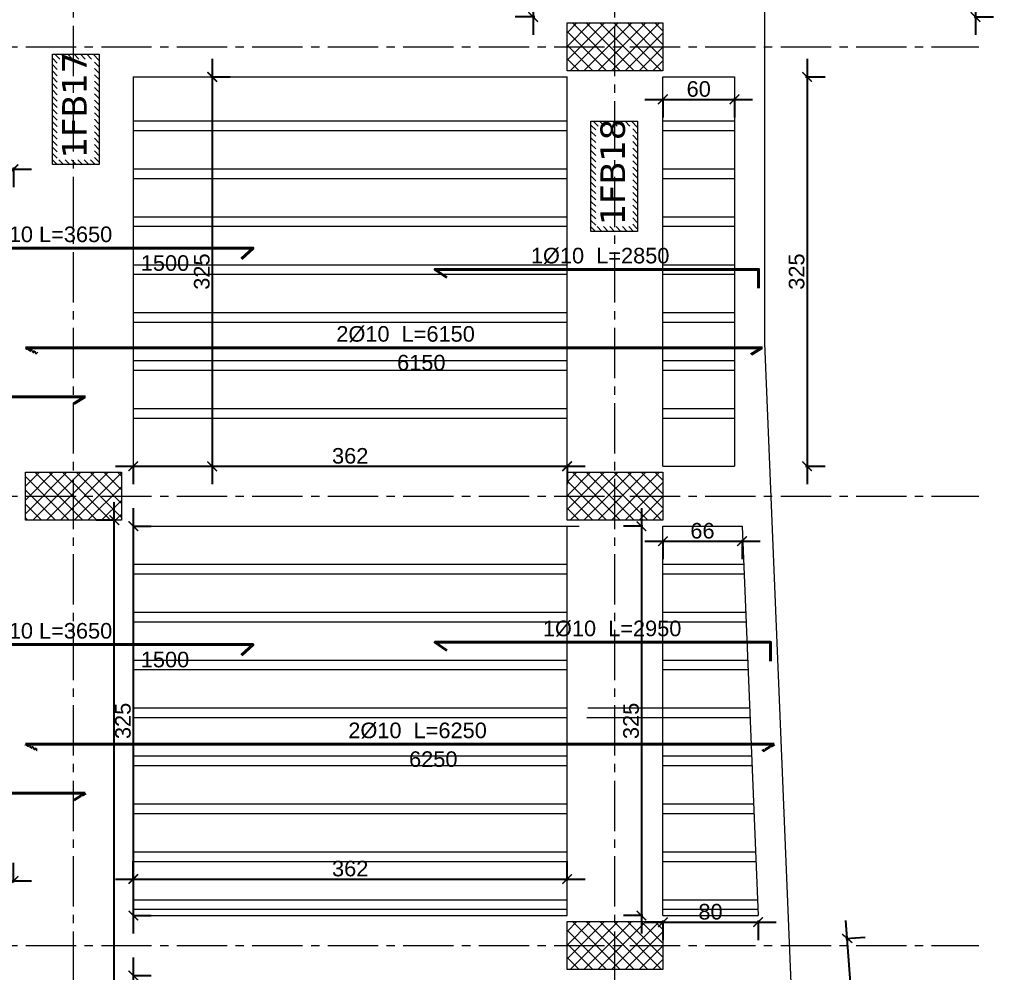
# Model space of a CAD drawing. Header units: inches. Extents: x -26151 to 62940, y -10194 to 246332.
# Drawn here: x 15924 to 16737, y 117429 to 118224 of the extents above; entities that cross this region are included whole.
import ezdxf

# ---------------------------------------------------------------- set-up
doc = ezdxf.new("R2010")
doc.units = ezdxf.units.IN
doc.header["$LTSCALE"] = 0.7
doc.header["$MEASUREMENT"] = 0
for name, pattern in [('ACAD_ISO10W100', [18, 12, -3, 0, -3]), ('CENTER2', [1.125, 0.75, -0.125, 0.125, -0.125]), ('DASHED2', [0.375, 0.25, -0.125])]:
    doc.linetypes.add(name, pattern=pattern)
doc.layers.get('0').update_dxf_attribs({"lineweight": 13})
doc.layers.get('Defpoints').update_dxf_attribs({"lineweight": 5})
for name, color, linetype, lineweight in [('axis', 254, 'ACAD_ISO10W100', 9), ('BEAM', 5, 'Continuous', 0), ('COLUMN', 4, 'Continuous', 20), ('hach', 9, 'Continuous', 9), ('hach 1', 254, 'Continuous', 9), ('hatch', 9, 'Continuous', 9), ('TEXT', 3, 'Continuous', 25), ('top renforcment', 7, 'Continuous', 40)]:
    doc.layers.add(name, color=color, linetype=linetype, lineweight=lineweight)
doc.styles.add('romanc', font='verdana.ttf', dxfattribs={"height": 250})
doc.styles.get("Standard").update_dxf_attribs({"font": 'arial.ttf', "height": 13})
doc.dimstyles.get("Standard").update_dxf_attribs({"dimtxt": 13, "dimasz": 5, "dimexe": 0.18, "dimexo": 0.0625, "dimgap": 6, "dimtad": 1, "dimdec": 0, "dimlfac": 10, "dimzin": 0, "dimdsep": 46, "dimtxsty": 'Standard', "dimblk": 'ARCHTICK', "dimcen": 0.09, "dimse1": 1, "dimse2": 1, "dimclrd": 1, "dimclre": 7, "dimclrt": 3, "dimadec": 0, "dimazin": 0, "dimtfac": 1, "dimtdec": 0, "dimtix": 1, "dimtofl": 0, "dimtmove": 0, "dimatfit": 3, "dimldrblk": 'ARCHTICK', "dimfxl": 0, "dimtolj": 1, "dimtzin": 0, "dimarcsym": 0})
doc.dimstyles.new('STANDARD$0', dxfattribs={"dimscale": 0, "dimtxt": 50, "dimasz": 8, "dimexe": 15, "dimexo": 0.0625, "dimgap": 2, "dimtad": 1, "dimdec": 0, "dimzin": 0, "dimdsep": 46, "dimtxsty": 'Standard', "dimblk1": 'ARCHTICK', "dimblk2": 'ARCHTICK', "dimsah": 1, "dimcen": 0.09, "dimdle": 15, "dimclrd": 3, "dimclre": 3, "dimclrt": 3, "dimazin": 0, "dimtfac": 1, "dimtdec": 0, "dimtofl": 0, "dimtmove": 1, "dimatfit": 3, "dimldrblk": 'ARCHTICK', "dimfxl": 0, "dimtolj": 1, "dimtzin": 0, "dimarcsym": 0})

# ---------------------------------------------------------------- blocks, each defined once
blk = doc.blocks.new('*D367')
at = {"layer": 'Defpoints', "color": 0, "transparency": 16777216}
for p in [(15303.61, 117883.97, -19467.64), (15978.61, 117883.97, -59863.02), (15978.61, 117883.97)]:
    blk.add_point(p, dxfattribs=at)
at = {"layer": 'TEXT', "color": 3, "transparency": 16777216, "insert": (15644.07, 117896.61), "char_height": 13, "attachment_point": 5}
blk.add_mtext('\\A1;6750', dxfattribs=at)
blk = doc.blocks.new('_ArchTick')
at = {"color": 0, "linetype": 'ByBlock', "lineweight": 0, "const_width": 0.15}
blk.add_lwpolyline([(-0.5, -0.5), (0.5, 0.5)], dxfattribs=at)
blk = doc.blocks.new('*D368')
at = {"layer": 'Defpoints', "color": 0, "transparency": 16777216}
for p in [(15303.58, 117909.13), (15978.61, 117909.13, -19467.64), (15978.61, 117907.44)]:
    blk.add_point(p, dxfattribs=at)
at = {"layer": 'TEXT', "color": 3, "transparency": 16777216, "insert": (15653.57, 117920.44), "char_height": 13, "attachment_point": 5}
blk.add_mtext('\\A1;2%%C10  L=6750', dxfattribs=at)
blk = doc.blocks.new('*D369')
at = {"layer": 'Defpoints', "color": 0, "transparency": 16777216}
for p in [(15928.61, 117924.87, -19467.64), (16543.61, 117924.87, -79330.66), (16543.61, 117924.87)]:
    blk.add_point(p, dxfattribs=at)
at = {"layer": 'TEXT', "color": 3, "transparency": 16777216, "insert": (16258.96, 117937.51), "char_height": 13, "attachment_point": 5}
blk.add_mtext('\\A1;6150', dxfattribs=at)
blk = doc.blocks.new('*D370')
at = {"layer": 'Defpoints', "color": 0, "transparency": 16777216}
for p in [(15928.58, 117950.03), (16543.61, 117950.03, -38935.27), (16543.61, 117948.34)]:
    blk.add_point(p, dxfattribs=at)
at = {"layer": 'TEXT', "color": 3, "transparency": 16777216, "insert": (16245.85, 117961.34), "char_height": 13, "attachment_point": 5}
blk.add_mtext('\\A1;2%%C10  L=6150', dxfattribs=at)
blk = doc.blocks.new('*D373')
at = {"layer": 'Defpoints', "color": 0, "transparency": 16777216}
for p in [(15968.62, 118007.99, -26472.98), (16118.62, 118007.99, -40395.38), (16118.62, 118007.99)]:
    blk.add_point(p, dxfattribs=at)
at = {"layer": 'TEXT', "color": 3, "transparency": 16777216, "insert": (16045.04, 118020.63), "char_height": 13, "attachment_point": 5}
blk.add_mtext('\\A1;1500', dxfattribs=at)
blk = doc.blocks.new('*D374')
at = {"layer": 'Defpoints', "color": 0, "transparency": 16777216}
for p in [(15753.62, 118033.15), (16118.62, 118033.15), (16118.62, 118031.46)]:
    blk.add_point(p, dxfattribs=at)
at = {"layer": 'TEXT', "color": 3, "transparency": 16777216, "insert": (15945.74, 118044.46), "char_height": 13, "attachment_point": 5}
blk.add_mtext('\\A1;1%%C10 L=3650', dxfattribs=at)
blk = doc.blocks.new('*D376')
at = {"layer": 'Defpoints', "color": 0, "transparency": 16777216}
for p in [(16270.39, 118015.37, 13009.85), (16555.43, 118015.37), (16555.43, 118013.68)]:
    blk.add_point(p, dxfattribs=at)
at = {"layer": 'TEXT', "color": 3, "transparency": 16777216, "insert": (16408.24, 118026.68), "char_height": 13, "attachment_point": 5}
blk.add_mtext('\\A1;1%%C10  L=2850', dxfattribs=at)
blk = doc.blocks.new('*D387')
at = {"layer": 'Defpoints', "color": 0, "transparency": 16777216}
for p in [(15303.61, 117553.06, -19467.64), (15978.61, 117553.06, -59863.02), (15978.61, 117553.06)]:
    blk.add_point(p, dxfattribs=at)
at = {"layer": 'TEXT', "color": 3, "transparency": 16777216, "insert": (15644.07, 117565.69), "char_height": 13, "attachment_point": 5}
blk.add_mtext('\\A1;6750', dxfattribs=at)
blk = doc.blocks.new('*D388')
at = {"layer": 'Defpoints', "color": 0, "transparency": 16777216}
for p in [(15303.58, 117578.22), (15978.61, 117578.22, -19467.64), (15978.61, 117576.52)]:
    blk.add_point(p, dxfattribs=at)
at = {"layer": 'TEXT', "color": 3, "transparency": 16777216, "insert": (15653.57, 117589.53), "char_height": 13, "attachment_point": 5}
blk.add_mtext('\\A1;2%%C10  L=6750', dxfattribs=at)
blk = doc.blocks.new('*D389')
at = {"layer": 'Defpoints', "color": 0, "transparency": 16777216}
for p in [(15928.61, 117593.95, -19467.64), (16553.61, 117593.95, -79330.66), (16553.61, 117593.95)]:
    blk.add_point(p, dxfattribs=at)
at = {"layer": 'TEXT', "color": 3, "transparency": 16777216, "insert": (16268.96, 117606.59), "char_height": 13, "attachment_point": 5}
blk.add_mtext('\\A1;6250', dxfattribs=at)
blk = doc.blocks.new('*D390')
at = {"layer": 'Defpoints', "color": 0, "transparency": 16777216}
for p in [(15928.58, 117619.12), (16553.61, 117619.12, -38935.27), (16553.61, 117617.42)]:
    blk.add_point(p, dxfattribs=at)
at = {"layer": 'TEXT', "color": 3, "transparency": 16777216, "insert": (16255.85, 117630.43), "char_height": 13, "attachment_point": 5}
blk.add_mtext('\\A1;2%%C10  L=6250', dxfattribs=at)
blk = doc.blocks.new('*D393')
at = {"layer": 'Defpoints', "color": 0, "transparency": 16777216}
for p in [(15968.62, 117677.08, -26472.98), (16118.62, 117677.08, -40395.38), (16118.62, 117677.08)]:
    blk.add_point(p, dxfattribs=at)
at = {"layer": 'TEXT', "color": 3, "transparency": 16777216, "insert": (16045.04, 117689.71), "char_height": 13, "attachment_point": 5}
blk.add_mtext('\\A1;1500', dxfattribs=at)
blk = doc.blocks.new('*D394')
at = {"layer": 'Defpoints', "color": 0, "transparency": 16777216}
for p in [(15753.62, 117702.24), (16118.62, 117702.24), (16118.62, 117700.54)]:
    blk.add_point(p, dxfattribs=at)
at = {"layer": 'TEXT', "color": 3, "transparency": 16777216, "insert": (15945.74, 117713.55), "char_height": 13, "attachment_point": 5}
blk.add_mtext('\\A1;1%%C10 L=3650', dxfattribs=at)
blk = doc.blocks.new('*D396')
at = {"layer": 'Defpoints', "color": 0, "transparency": 16777216}
for p in [(16270.39, 117704.23, 13009.85), (16565.43, 117704.23), (16565.43, 117702.53)]:
    blk.add_point(p, dxfattribs=at)
at = {"layer": 'TEXT', "color": 3, "transparency": 16777216, "insert": (16418.24, 117715.53), "char_height": 13, "attachment_point": 5}
blk.add_mtext('\\A1;1%%C10  L=2950', dxfattribs=at)
blk = doc.blocks.new('*D2243')
at = {"layer": 'Defpoints', "color": 0, "transparency": 16777216}
for p in [(16018.61, 117426.08), (16018.61, 116941.08), (16018.61, 116941.08)]:
    blk.add_point(p, dxfattribs=at)
at = {"layer": 'hach', "color": 3, "lineweight": -2, "transparency": 16777216}
for p, q in [((16018.61, 117441.08), (16018.61, 116926.08)), ((16018.61, 117426.08), (16033.61, 117426.08)), ((16018.61, 116941.08), (16033.61, 116941.08))]:
    blk.add_line(p, q, dxfattribs=at)
at = {"layer": 'hach', "color": 3, "lineweight": -2, "transparency": 16777216, "xscale": 8, "yscale": 8, "zscale": 8}
for p, rotation in [((16018.61, 117426.08), 90), ((16018.61, 116941.08), 270)]:
    blk.add_blockref('_ArchTick', p, dxfattribs=dict(at, rotation=rotation))
at = {"layer": 'hach', "color": 3, "transparency": 16777216, "insert": (16009.98, 117183.58), "char_height": 13, "attachment_point": 5, "rotation": 90}
blk.add_mtext('\\A1;485', dxfattribs=at)
blk = doc.blocks.new('*D2244')
at = {"layer": 'Defpoints', "color": 0, "transparency": 16777216}
for p in [(16380.61, 117506.63), (16018.61, 117476.08), (16380.61, 117476.08)]:
    blk.add_point(p, dxfattribs=at)
at = {"layer": 'hach', "color": 3, "lineweight": -2, "transparency": 16777216}
for p, q in [((16018.61, 117505.38), (16018.61, 117521.63)), ((16380.61, 117505.38), (16380.61, 117521.63)), ((16003.61, 117506.63), (16395.61, 117506.63))]:
    blk.add_line(p, q, dxfattribs=at)
at = {"layer": 'hach', "color": 3, "lineweight": -2, "transparency": 16777216, "xscale": 8, "yscale": 8, "zscale": 8, "rotation": 180}
blk.add_blockref('_ArchTick', (16018.61, 117506.63), dxfattribs=at)
at = {"layer": 'hach', "color": 3, "lineweight": -2, "transparency": 16777216, "xscale": 8, "yscale": 8, "zscale": 8}
blk.add_blockref('_ArchTick', (16380.61, 117506.63), dxfattribs=at)
at = {"layer": 'hach', "color": 3, "transparency": 16777216, "insert": (16199.61, 117515.27), "char_height": 13, "attachment_point": 5}
blk.add_mtext('\\A1;362', dxfattribs=at)
blk = doc.blocks.new('*D2245')
at = {"layer": 'Defpoints', "color": 0, "transparency": 16777216}
for p in [(16018.61, 117801.08), (16018.61, 117476.08), (16018.61, 117476.08)]:
    blk.add_point(p, dxfattribs=at)
at = {"layer": 'hach', "color": 3, "lineweight": -2, "transparency": 16777216}
for p, q in [((16018.61, 117816.08), (16018.61, 117461.08)), ((16018.61, 117801.08), (16033.61, 117801.08)), ((16018.61, 117476.08), (16033.61, 117476.08))]:
    blk.add_line(p, q, dxfattribs=at)
at = {"layer": 'hach', "color": 3, "lineweight": -2, "transparency": 16777216, "xscale": 8, "yscale": 8, "zscale": 8}
for p, rotation in [((16018.61, 117801.08), 90), ((16018.61, 117476.08), 270)]:
    blk.add_blockref('_ArchTick', p, dxfattribs=dict(at, rotation=rotation))
at = {"layer": 'hach', "color": 3, "transparency": 16777216, "insert": (16009.97, 117638.58), "char_height": 13, "attachment_point": 5, "rotation": 90}
blk.add_mtext('\\A1;325', dxfattribs=at)
blk = doc.blocks.new('*D2247')
at = {"layer": 'Defpoints', "color": 0, "transparency": 16777216}
for p in [(15918.61, 117505.04), (15378.61, 117476.08), (15918.61, 117476.08)]:
    blk.add_point(p, dxfattribs=at)
at = {"layer": 'hach', "color": 3, "lineweight": -2, "transparency": 16777216}
for p, q in [((15378.61, 117503.79), (15378.61, 117520.04)), ((15918.61, 117503.79), (15918.61, 117520.04)), ((15363.61, 117505.04), (15933.61, 117505.04))]:
    blk.add_line(p, q, dxfattribs=at)
at = {"layer": 'hach', "color": 3, "lineweight": -2, "transparency": 16777216, "xscale": 8, "yscale": 8, "zscale": 8, "rotation": 180}
blk.add_blockref('_ArchTick', (15378.61, 117505.04), dxfattribs=at)
at = {"layer": 'hach', "color": 3, "lineweight": -2, "transparency": 16777216, "xscale": 8, "yscale": 8, "zscale": 8}
blk.add_blockref('_ArchTick', (15918.61, 117505.04), dxfattribs=at)
at = {"layer": 'hach', "color": 3, "transparency": 16777216, "insert": (15648.61, 117513.68), "char_height": 13, "attachment_point": 5}
blk.add_mtext('\\A1;540', dxfattribs=at)
blk = doc.blocks.new('*D2249')
at = {"layer": 'Defpoints', "color": 0, "transparency": 16777216}
for p in [(16380.61, 118571.08), (16352.4, 118226.08), (16380.61, 118226.08)]:
    blk.add_point(p, dxfattribs=at)
at = {"layer": 'hach', "color": 3, "lineweight": -2, "transparency": 16777216}
for p, q in [((16352.4, 118586.08), (16352.4, 118211.08)), ((16353.65, 118571.08), (16337.4, 118571.08)), ((16353.65, 118226.08), (16337.4, 118226.08))]:
    blk.add_line(p, q, dxfattribs=at)
at = {"layer": 'hach', "color": 3, "lineweight": -2, "transparency": 16777216, "xscale": 8, "yscale": 8, "zscale": 8}
for p, rotation in [((16352.4, 118571.08), 90), ((16352.4, 118226.08), 270)]:
    blk.add_blockref('_ArchTick', p, dxfattribs=dict(at, rotation=rotation))
at = {"layer": 'hach', "color": 3, "transparency": 16777216, "insert": (16343.76, 118398.58), "char_height": 13, "attachment_point": 5, "rotation": 90}
blk.add_mtext('\\A1;345', dxfattribs=at)
blk = doc.blocks.new('*D2272')
at = {"color": 3, "lineweight": -2, "transparency": 16777216}
for p, q in [((16445.61, 117470.62), (16555.12, 117470.62)), ((16460.61, 117471.87), (16460.61, 117455.62)), ((16540.12, 117471.87), (16540.12, 117455.62))]:
    blk.add_line(p, q, dxfattribs=at)
at = {"layer": 'Defpoints', "color": 0, "transparency": 16777216}
for p in [(16460.61, 117476.08), (16540.12, 117476.08), (16540.12, 117470.62)]:
    blk.add_point(p, dxfattribs=at)
at = {"color": 3, "lineweight": -2, "transparency": 16777216, "xscale": 8, "yscale": 8, "zscale": 8, "rotation": 180}
blk.add_blockref('_ArchTick', (16460.61, 117470.62), dxfattribs=at)
at = {"color": 3, "lineweight": -2, "transparency": 16777216, "xscale": 8, "yscale": 8, "zscale": 8}
blk.add_blockref('_ArchTick', (16540.12, 117470.62), dxfattribs=at)
at = {"color": 3, "transparency": 16777216, "insert": (16500.37, 117479.25), "char_height": 13, "attachment_point": 5}
blk.add_mtext('\\A1;80', dxfattribs=at)
blk = doc.blocks.new('*D2273')
at = {"color": 3, "lineweight": -2, "transparency": 16777216}
for p, q in [((16445.61, 117788.58), (16541.67, 117788.58)), ((16460.61, 117789.83), (16460.61, 117773.58)), ((16526.67, 117789.83), (16526.67, 117773.58))]:
    blk.add_line(p, q, dxfattribs=at)
at = {"layer": 'Defpoints', "color": 0, "transparency": 16777216}
for p in [(16460.61, 117801.08), (16526.67, 117801.08), (16526.67, 117788.58)]:
    blk.add_point(p, dxfattribs=at)
at = {"color": 3, "lineweight": -2, "transparency": 16777216, "xscale": 8, "yscale": 8, "zscale": 8, "rotation": 180}
blk.add_blockref('_ArchTick', (16460.61, 117788.58), dxfattribs=at)
at = {"color": 3, "lineweight": -2, "transparency": 16777216, "xscale": 8, "yscale": 8, "zscale": 8}
blk.add_blockref('_ArchTick', (16526.67, 117788.58), dxfattribs=at)
at = {"color": 3, "transparency": 16777216, "insert": (16493.64, 117797.22), "char_height": 13, "attachment_point": 5}
blk.add_mtext('\\A1;66', dxfattribs=at)
blk = doc.blocks.new('*D2274')
at = {"color": 3, "lineweight": -2, "transparency": 16777216}
for p, q in [((16445.61, 118157.29), (16535.38, 118157.29)), ((16460.61, 118158.54), (16460.61, 118142.29)), ((16520.38, 118158.54), (16520.38, 118142.29))]:
    blk.add_line(p, q, dxfattribs=at)
at = {"layer": 'Defpoints', "color": 0, "transparency": 16777216}
for p in [(16460.61, 118176.08), (16520.38, 118176.08), (16520.38, 118157.29)]:
    blk.add_point(p, dxfattribs=at)
at = {"color": 3, "lineweight": -2, "transparency": 16777216, "xscale": 8, "yscale": 8, "zscale": 8, "rotation": 180}
blk.add_blockref('_ArchTick', (16460.61, 118157.29), dxfattribs=at)
at = {"color": 3, "lineweight": -2, "transparency": 16777216, "xscale": 8, "yscale": 8, "zscale": 8}
blk.add_blockref('_ArchTick', (16520.38, 118157.29), dxfattribs=at)
at = {"color": 3, "transparency": 16777216, "insert": (16490.5, 118165.93), "char_height": 13, "attachment_point": 5}
blk.add_mtext('\\A1;60', dxfattribs=at)
blk = doc.blocks.new('*D2275')
at = {"color": 3, "lineweight": -2, "transparency": 16777216}
for p, q in [((16580.92, 118191.08), (16580.92, 117836.08)), ((16579.67, 118176.08), (16595.92, 118176.08)), ((16579.67, 117851.08), (16595.92, 117851.08))]:
    blk.add_line(p, q, dxfattribs=at)
at = {"layer": 'Defpoints', "color": 0, "transparency": 16777216}
for p in [(16520.38, 118176.08), (16520.38, 117851.08), (16580.92, 117851.08)]:
    blk.add_point(p, dxfattribs=at)
at = {"color": 3, "lineweight": -2, "transparency": 16777216, "xscale": 8, "yscale": 8, "zscale": 8}
for p, rotation in [((16580.92, 118176.08), 90), ((16580.92, 117851.08), 270)]:
    blk.add_blockref('_ArchTick', p, dxfattribs=dict(at, rotation=rotation))
at = {"color": 3, "transparency": 16777216, "insert": (16572.28, 118013.58), "char_height": 13, "attachment_point": 5, "rotation": 90}
blk.add_mtext('\\A1;325', dxfattribs=at)
blk = doc.blocks.new('*D2276')
at = {"color": 3, "lineweight": -2, "transparency": 16777216}
for p, q in [((16721.56, 118586.08), (16721.56, 118211.08)), ((16720.31, 118571.08), (16736.56, 118571.08)), ((16720.31, 118226.08), (16736.56, 118226.08))]:
    blk.add_line(p, q, dxfattribs=at)
at = {"layer": 'Defpoints', "color": 0, "transparency": 16777216}
for p in [(16520.38, 118571.08), (16520.38, 118226.08), (16721.56, 118226.08)]:
    blk.add_point(p, dxfattribs=at)
at = {"color": 3, "lineweight": -2, "transparency": 16777216, "xscale": 8, "yscale": 8, "zscale": 8}
for p, rotation in [((16721.56, 118571.08), 90), ((16721.56, 118226.08), 270)]:
    blk.add_blockref('_ArchTick', p, dxfattribs=dict(at, rotation=rotation))
at = {"color": 3, "transparency": 16777216, "insert": (16712.92, 118398.58), "char_height": 13, "attachment_point": 5, "rotation": 90}
blk.add_mtext('\\A1;345', dxfattribs=at)
blk = doc.blocks.new('*D2296')
at = {"color": 3, "lineweight": -2, "transparency": 16777216}
for p, q in [((16442.71, 117816.08), (16442.71, 117461.08)), ((16443.96, 117801.08), (16427.71, 117801.08)), ((16443.96, 117476.08), (16427.71, 117476.08))]:
    blk.add_line(p, q, dxfattribs=at)
at = {"layer": 'Defpoints', "color": 0, "transparency": 16777216}
for p in [(16460.61, 117801.08), (16442.71, 117476.08), (16460.61, 117476.08)]:
    blk.add_point(p, dxfattribs=at)
at = {"color": 3, "lineweight": -2, "transparency": 16777216, "xscale": 8, "yscale": 8, "zscale": 8}
for p, rotation in [((16442.71, 117801.08), 90), ((16442.71, 117476.08), 270)]:
    blk.add_blockref('_ArchTick', p, dxfattribs=dict(at, rotation=rotation))
at = {"color": 3, "transparency": 16777216, "insert": (16434.07, 117638.58), "char_height": 13, "attachment_point": 5, "rotation": 90}
blk.add_mtext('\\A1;325', dxfattribs=at)
blk = doc.blocks.new('*D2318')
at = {"color": 3, "lineweight": -2, "transparency": 16777216}
for p, q in [((15363.61, 118099.08), (15933.61, 118099.08)), ((15378.61, 118100.33), (15378.61, 118084.08)), ((15918.61, 118100.33), (15918.61, 118084.08))]:
    blk.add_line(p, q, dxfattribs=at)
at = {"layer": 'Defpoints', "color": 0, "transparency": 16777216}
for p in [(15378.61, 118176.08), (15918.61, 118176.08), (15918.61, 118099.08)]:
    blk.add_point(p, dxfattribs=at)
at = {"color": 3, "lineweight": -2, "transparency": 16777216, "xscale": 8, "yscale": 8, "zscale": 8, "rotation": 180}
blk.add_blockref('_ArchTick', (15378.61, 118099.08), dxfattribs=at)
at = {"color": 3, "lineweight": -2, "transparency": 16777216, "xscale": 8, "yscale": 8, "zscale": 8}
blk.add_blockref('_ArchTick', (15918.61, 118099.08), dxfattribs=at)
at = {"color": 3, "transparency": 16777216, "insert": (15648.61, 118107.72), "char_height": 13, "attachment_point": 5}
blk.add_mtext('\\A1;540', dxfattribs=at)
blk = doc.blocks.new('*D2319')
at = {"color": 3, "lineweight": -2, "transparency": 16777216}
for p, q in [((16084.46, 118191.08), (16084.46, 117836.08)), ((16083.21, 118176.08), (16099.46, 118176.08)), ((16083.21, 117851.08), (16099.46, 117851.08))]:
    blk.add_line(p, q, dxfattribs=at)
at = {"layer": 'Defpoints', "color": 0, "transparency": 16777216}
for p in [(16018.61, 118176.08), (16018.61, 117851.08), (16084.46, 117851.08)]:
    blk.add_point(p, dxfattribs=at)
at = {"color": 3, "lineweight": -2, "transparency": 16777216, "xscale": 8, "yscale": 8, "zscale": 8}
for p, rotation in [((16084.46, 118176.08), 90), ((16084.46, 117851.08), 270)]:
    blk.add_blockref('_ArchTick', p, dxfattribs=dict(at, rotation=rotation))
at = {"color": 3, "transparency": 16777216, "insert": (16075.82, 118013.58), "char_height": 13, "attachment_point": 5, "rotation": 90}
blk.add_mtext('\\A1;325', dxfattribs=at)
blk = doc.blocks.new('*D2320')
at = {"color": 3, "lineweight": -2, "transparency": 16777216}
for p, q in [((16003.61, 117851.08), (16395.61, 117851.08)), ((16018.61, 117851.08), (16018.61, 117836.08)), ((16380.61, 117851.08), (16380.61, 117836.08))]:
    blk.add_line(p, q, dxfattribs=at)
at = {"layer": 'Defpoints', "color": 0, "transparency": 16777216}
for p in [(16018.61, 117851.08), (16380.61, 117851.08), (16380.61, 117851.08)]:
    blk.add_point(p, dxfattribs=at)
at = {"color": 3, "lineweight": -2, "transparency": 16777216, "xscale": 8, "yscale": 8, "zscale": 8, "rotation": 180}
blk.add_blockref('_ArchTick', (16018.61, 117851.08), dxfattribs=at)
at = {"color": 3, "lineweight": -2, "transparency": 16777216, "xscale": 8, "yscale": 8, "zscale": 8}
blk.add_blockref('_ArchTick', (16380.61, 117851.08), dxfattribs=at)
at = {"color": 3, "transparency": 16777216, "insert": (16199.61, 117859.72), "char_height": 13, "attachment_point": 5}
blk.add_mtext('\\A1;362', dxfattribs=at)
blk = doc.blocks.new('*D2331')
at = {"color": 3, "lineweight": -2, "transparency": 16777216}
for p, q in [((16626.46, 117298.56), (16613.28, 117471.99)), ((16613.17, 117456.94), (16629.38, 117458.17)), ((16624.08, 117313.42), (16640.28, 117314.65))]:
    blk.add_line(p, q, dxfattribs=at)
at = {"layer": 'Defpoints', "color": 0, "transparency": 16777216}
for p in [(16614.42, 117457.03), (16536.18, 117451.08), (16547.09, 117307.57)]:
    blk.add_point(p, dxfattribs=at)
at = {"color": 3, "lineweight": -2, "transparency": 16777216, "xscale": 8, "yscale": 8, "zscale": 8}
for p, rotation in [((16614.42, 117457.03), 94.34693335542958), ((16625.33, 117313.51), 274.3469333554296)]:
    blk.add_blockref('_ArchTick', p, dxfattribs=dict(at, rotation=rotation))
at = {"color": 3, "transparency": 16777216, "insert": (16628.38, 117385.92), "char_height": 13, "attachment_point": 5, "rotation": 274.34693}
blk.add_mtext('\\A1;144', dxfattribs=at)
blk = doc.blocks.new('*D2335')
at = {"color": 3, "lineweight": -2, "transparency": 16777216}
for p, q in [((16002.71, 116921.08), (16002.71, 117821.08)), ((16003.96, 117806.08), (15987.71, 117806.08)), ((16003.96, 116936.08), (15987.71, 116936.08))]:
    blk.add_line(p, q, dxfattribs=at)
at = {"layer": 'Defpoints', "color": 0, "transparency": 16777216}
for p in [(16002.71, 117806.08), (16008.61, 117806.08), (16008.61, 116936.08)]:
    blk.add_point(p, dxfattribs=at)
at = {"color": 3, "lineweight": -2, "transparency": 16777216, "xscale": 8, "yscale": 8, "zscale": 8}
for p, rotation in [((16002.71, 117806.08), 90), ((16002.71, 116936.08), 270)]:
    blk.add_blockref('_ArchTick', p, dxfattribs=dict(at, rotation=rotation))
at = {"color": 3, "transparency": 16777216, "insert": (15994.07, 117371.08), "char_height": 13, "attachment_point": 5, "rotation": 90}
blk.add_mtext('\\A1;870', dxfattribs=at)

msp = doc.modelspace()

# ---------------------------------------------------------------- hatches: boundary and pattern name
at = {"layer": 'hach 1', "linetype": 'ByBlock'}
h = msp.add_hatch(dxfattribs=at)
h.set_pattern_fill('ANSI31', color=256, scale=30, angle=90, style=0)
h.set_pattern_definition([(135, (135629.3443, 130560.3892), (-2.65165043, -2.65165043), [])])
h.paths.add_polyline_path([(15951.18, 118194.94), (15951.18, 118102.99), (15990.18, 118102.99), (15990.18, 118194.94)])
h.paths.add_polyline_path([(15955.18, 118190.94), (15986.18, 118190.94), (15986.18, 118106.99), (15955.18, 118106.99)], flags=16)
h = msp.add_hatch(dxfattribs=at)
h.set_pattern_fill('ANSI31', color=256, scale=30, angle=90, style=0)
h.set_pattern_definition([(135, (136078.667, 130504.5268), (-2.65165043, -2.65165043), [])])
h.paths.add_polyline_path([(16400.5, 118139.08), (16400.5, 118047.13), (16439.5, 118047.13), (16439.5, 118139.08)])
h.paths.add_polyline_path([(16404.5, 118135.08), (16435.5, 118135.08), (16435.5, 118051.13), (16404.5, 118051.13)], flags=16)
at = {"layer": 'hatch', "ltscale": 0.5}
h = msp.add_hatch(dxfattribs=at)
h.set_pattern_fill('NET', color=256, scale=65, angle=45, style=0)
h.set_pattern_definition([(45, (-446139.579, -142212.6286), (-5.7452426, 5.7452426), []), (135, (-446139.579, -142212.6286), (-5.7452426, -5.7452426), [])])
h.paths.add_polyline_path([(16380.61, 118221.08), (16460.61, 118221.08), (16460.61, 118181.08), (16380.61, 118181.08)])
h = msp.add_hatch(dxfattribs=at)
h.set_pattern_fill('NET', color=256, scale=65, angle=45, style=0)
h.set_pattern_definition([(45, (-447231.579, -142587.6286), (-5.7452426, 5.7452426), []), (135, (-447231.579, -142587.6286), (-5.7452426, -5.7452426), [])])
h.paths.add_polyline_path([(15928.61, 117846.08), (16008.61, 117846.08), (16008.61, 117806.08), (15928.61, 117806.08)])
h = msp.add_hatch(dxfattribs=at)
h.set_pattern_fill('NET', color=256, scale=65, angle=45, style=0)
h.set_pattern_definition([(45, (-446139.579, -142587.6286), (-5.7452426, 5.7452426), []), (135, (-446139.579, -142587.6286), (-5.7452426, -5.7452426), [])])
h.paths.add_polyline_path([(16380.61, 117846.08), (16460.61, 117846.08), (16460.61, 117806.08), (16380.61, 117806.08)])
h = msp.add_hatch(dxfattribs=at)
h.set_pattern_fill('NET', color=256, scale=65, angle=45, style=0)
h.set_pattern_definition([(45, (-446139.579, -142962.6286), (-5.7452426, 5.7452426), []), (135, (-446139.579, -142962.6286), (-5.7452426, -5.7452426), [])])
h.paths.add_polyline_path([(16380.61, 117471.08), (16460.61, 117471.08), (16460.61, 117431.08), (16380.61, 117431.08)])

# ---------------------------------------------------------------- linework, layer by layer
at = {"layer": 'axis', "linetype": 'CENTER2', "ltscale": 80}
for p, q in [((15968.61, 116601.69), (15968.61, 119991.98)), ((16420.61, 116601.69), (16420.61, 119991.98)), ((14542.92, 118201.08), (16724.22, 118201.08)), ((14542.92, 117826.08), (16724.22, 117826.08)), ((14542.92, 117451.08), (16724.22, 117451.08))]:
    msp.add_line(p, q, dxfattribs=at)
at = {"layer": 'BEAM', "linetype": 'Continuous'}
for p, q in [((16018.61, 118176.08), (16018.61, 117851.08)), ((16018.61, 118176.08), (16380.61, 118176.08)), ((16380.61, 117851.08), (16380.61, 118176.08)), ((16460.61, 117851.08), (16460.61, 118176.08)), ((16460.61, 118176.08), (16520.38, 118176.08)), ((16520.38, 118176.08), (16520.38, 117851.08)), ((16018.61, 117851.08), (16390.61, 117851.08)), ((16460.61, 117851.08), (16520.38, 117851.08)), ((16018.61, 117801.08), (16390.61, 117801.08)), ((16018.61, 117801.08), (16018.61, 117476.08)), ((16380.61, 117476.08), (16380.61, 117801.08)), ((16460.61, 117801.08), (16526.67, 117801.08)), ((16460.61, 117476.08), (16460.61, 117801.08)), ((16018.61, 117476.08), (16380.61, 117476.08)), ((16460.61, 117476.08), (16540.12, 117476.08))]:
    msp.add_line(p, q, dxfattribs=at)
for points in [[(16545.38, 118672.71), (16545.38, 117953.78), (16571.11, 117331.75), (16595.01, 117330.93), (16638.29, 116895.76), (16551.44, 116895.76), (16551.44, 116774.7), (16430.38, 116774.7), (16430.38, 116645.76), (16089.74, 116678.77), (16089.74, 116698.14), (15649.74, 116725.91), (15209.74, 116698.05), (15211.59, 116678.98), (14869.1, 116645.76), (14869.1, 116774.7), (14748.04, 116774.7), (14748.04, 116895.76), (14661.2, 116895.85), (14682.15, 117106.5), (14684.67, 118196.64), (14641.67, 118196.64), (14641.67, 118616.34)], [(16526.67, 117801.08), (16540.12, 117476.08)]]:
    msp.add_lwpolyline(points, dxfattribs=at)
at = {"layer": 'COLUMN'}
for points in [[(16380.61, 118221.08), (16460.61, 118221.08), (16460.61, 118181.08), (16380.61, 118181.08)], [(15928.61, 117846.08), (16008.61, 117846.08), (16008.61, 117806.08), (15928.61, 117806.08)], [(16380.61, 117846.08), (16460.61, 117846.08), (16460.61, 117806.08), (16380.61, 117806.08)], [(16380.61, 117471.08), (16460.61, 117471.08), (16460.61, 117431.08), (16380.61, 117431.08)]]:
    msp.add_lwpolyline(points, close=True, dxfattribs=at)
at = {"layer": 'hach', "linetype": 'ByBlock'}
for p, q in [((16380.61, 118139.08), (16018.61, 118139.08)), ((16520.38, 118139.08), (16460.61, 118139.08)), ((16380.61, 118131.08), (16018.61, 118131.08)), ((16520.38, 118131.08), (16460.61, 118131.08)), ((16380.61, 118099.08), (16018.61, 118099.08)), ((16520.38, 118099.08), (16460.61, 118099.08)), ((16380.61, 118091.08), (16018.61, 118091.08)), ((16520.38, 118091.08), (16460.61, 118091.08)), ((16380.61, 118059.08), (16018.61, 118059.08)), ((16520.38, 118059.08), (16460.61, 118059.08)), ((16380.61, 118051.08), (16018.61, 118051.08)), ((16520.38, 118051.08), (16460.61, 118051.08)), ((16380.61, 118019.08), (16018.61, 118019.08)), ((16520.38, 118019.08), (16460.61, 118019.08)), ((16380.61, 118011.08), (16018.61, 118011.08)), ((16520.38, 118011.08), (16460.61, 118011.08)), ((16380.61, 117979.08), (16018.61, 117979.08)), ((16520.38, 117979.08), (16460.61, 117979.08)), ((16380.61, 117971.08), (16018.61, 117971.08)), ((16520.38, 117971.08), (16460.61, 117971.08)), ((16380.61, 117939.08), (16018.61, 117939.08)), ((16520.38, 117939.08), (16460.61, 117939.08)), ((16380.61, 117931.08), (16018.61, 117931.08)), ((16520.38, 117931.08), (16460.61, 117931.08)), ((16380.61, 117899.08), (16018.61, 117899.08)), ((16520.38, 117899.08), (16460.61, 117899.08)), ((16380.61, 117891.08), (16018.61, 117891.08)), ((16520.38, 117891.08), (16460.61, 117891.08)), ((16380.61, 117769.08), (16018.61, 117769.08)), ((16528, 117769.08), (16460.61, 117769.08)), ((16380.61, 117761.08), (16018.61, 117761.08)), ((16528.33, 117761.08), (16460.61, 117761.08)), ((16380.61, 117729.08), (16018.61, 117729.08)), ((16529.65, 117729.08), (16460.61, 117729.08)), ((16380.61, 117721.08), (16018.61, 117721.08)), ((16529.98, 117721.08), (16460.61, 117721.08)), ((16380.61, 117689.08), (16018.61, 117689.08)), ((16531.31, 117689.08), (16460.61, 117689.08)), ((16380.61, 117681.08), (16018.61, 117681.08)), ((16531.64, 117681.08), (16460.61, 117681.08)), ((16380.61, 117649.08), (16018.61, 117649.08)), ((16532.96, 117649.08), (16398.06, 117649.08)), ((16380.61, 117641.08), (16018.61, 117641.08)), ((16533.29, 117641.08), (16397.23, 117641.08)), ((16380.61, 117609.08), (16018.61, 117609.08)), ((16534.62, 117609.08), (16460.61, 117609.08)), ((16380.61, 117601.08), (16018.61, 117601.08)), ((16534.95, 117601.08), (16460.61, 117601.08)), ((16380.61, 117569.08), (16018.61, 117569.08)), ((16536.27, 117569.08), (16460.61, 117569.08)), ((16380.61, 117561.08), (16018.61, 117561.08)), ((16536.6, 117561.08), (16460.61, 117561.08)), ((16380.61, 117529.08), (16018.61, 117529.08)), ((16537.93, 117529.08), (16460.61, 117529.08)), ((16380.61, 117521.08), (16018.61, 117521.08)), ((16538.26, 117521.08), (16460.61, 117521.08)), ((16380.61, 117489.08), (16018.61, 117489.08)), ((16539.58, 117489.08), (16460.61, 117489.08)), ((16380.61, 117481.08), (16018.61, 117481.08)), ((16539.91, 117481.08), (16460.61, 117481.08))]:
    msp.add_line(p, q, dxfattribs=at)
at = {"layer": 'hach 1', "linetype": 'ByBlock'}
for points in [[(15951.18, 118102.99), (15951.18, 118194.94), (15990.18, 118194.94), (15990.18, 118102.99)], [(16400.5, 118047.13), (16400.5, 118139.08), (16439.5, 118139.08), (16439.5, 118047.13)]]:
    msp.add_lwpolyline(points, close=True, dxfattribs=at)
at = {"layer": 'top renforcment', "color": 3, "elevation": -13009.85}
for points in [[(15763.36, 118025.32), (15753.62, 118033.18), (16118.62, 118033.19), (16108.87, 118024.3)], [(16280.14, 118008.61), (16270.39, 118015.4), (16540.43, 118015.4), (16540.43, 117999.61)], [(15763.36, 117694.4), (15753.62, 117702.27), (16118.62, 117702.27), (16108.87, 117693.39)], [(16280.14, 117697.46), (16270.39, 117704.26), (16550.43, 117704.26), (16550.43, 117688.47)]]:
    msp.add_lwpolyline(points, dxfattribs=at)
at = {"layer": 'top renforcment', "color": 4, "linetype": 'DASHED2', "ltscale": 2, "elevation": -5909.18}
for points in [[(15938.32, 117945.26), (15928.58, 117950.06), (16543.61, 117950.06), (16533.87, 117944.25)], [(15313.32, 117904.36), (15303.58, 117909.16), (15978.61, 117909.17), (15968.87, 117903.35)], [(15938.32, 117614.35), (15928.58, 117619.15), (16553.61, 117619.15), (16543.87, 117613.33)], [(15313.32, 117573.45), (15303.58, 117578.25), (15978.61, 117578.25), (15968.87, 117572.43)]]:
    msp.add_lwpolyline(points, dxfattribs=at)

# ---------------------------------------------------------------- texts
at = {"layer": 'TEXT', "color": 2, "style": 'romanc'}
for s, p in [('1FB17', (15979.61, 118108.19)), ('1FB18', (16428.93, 118052.33))]:
    msp.add_text(s, height=20.4, rotation=90, dxfattribs=at).set_placement(p)

# ---------------------------------------------------------------- dimensions: what is measured, and where the dimension line sits
at = {"color": 5}
for base, p1, p2, picture, middle in [((16721.56, 118226.08), (16520.38, 118571.08), (16520.38, 118226.08), '*D2276', (16712.92, 118398.58)), ((16084.46, 117851.08), (16018.61, 118176.08), (16018.61, 117851.08), '*D2319', (16075.82, 118013.58)), ((16580.92, 117851.08), (16520.38, 118176.08), (16520.38, 117851.08), '*D2275', (16572.28, 118013.58)), ((16002.71, 117806.08), (16008.61, 116936.08), (16008.61, 117806.08), '*D2335', (15994.07, 117371.08)), ((16442.71, 117476.08), (16460.61, 117801.08), (16460.61, 117476.08), '*D2296', (16434.07, 117638.58))]:
    dim = msp.add_linear_dim(base=base, p1=p1, p2=p2, angle=90, dimstyle='STANDARD$0', override={"dimscale": 1, "dimfxl": 1.25}, dxfattribs=at)
    dim.commit()
    dim.dimension.update_dxf_attribs({"geometry": picture, "text_midpoint": middle})
for base, p1, p2, picture, middle in [((15918.61, 118099.08), (15378.61, 118176.08), (15918.61, 118176.08), '*D2318', (15648.61, 118107.72)), ((16520.38, 118157.29), (16460.61, 118176.08), (16520.38, 118176.08), '*D2274', (16490.5, 118165.93)), ((16380.61, 117851.08), (16018.61, 117851.08), (16380.61, 117851.08), '*D2320', (16199.61, 117859.72)), ((16526.67, 117788.58), (16460.61, 117801.08), (16526.67, 117801.08), '*D2273', (16493.64, 117797.22)), ((16540.12, 117470.62), (16460.61, 117476.08), (16540.12, 117476.08), '*D2272', (16500.37, 117479.25))]:
    dim = msp.add_linear_dim(base=base, p1=p1, p2=p2, dimstyle='STANDARD$0', override={"dimscale": 1, "dimfxl": 1.25}, dxfattribs=at)
    dim.commit()
    dim.dimension.update_dxf_attribs({"geometry": picture, "text_midpoint": middle})
dim = msp.add_aligned_dim(p1=(16547.09, 117307.57), p2=(16536.18, 117451.08), distance=-78.46, dimstyle='STANDARD$0', override={"dimscale": 1, "dimfxl": 1.25}, dxfattribs=at)
dim.commit()
dim.dimension.update_dxf_attribs({"geometry": '*D2331', "text_midpoint": (16628.38, 117385.92)})
at = {"layer": 'hach', "color": 5}
for base, p1, p2, picture, middle in [((16352.4, 118226.08), (16380.61, 118571.08), (16380.61, 118226.08), '*D2249', (16343.76, 118398.58)), ((16018.61, 117476.08), (16018.61, 117801.08), (16018.61, 117476.08), '*D2245', (16009.97, 117638.58)), ((16018.61, 116941.08), (16018.61, 117426.08), (16018.61, 116941.08), '*D2243', (16009.98, 117183.58))]:
    dim = msp.add_linear_dim(base=base, p1=p1, p2=p2, angle=90, dimstyle='STANDARD$0', override={"dimscale": 1, "dimfxl": 1.25}, dxfattribs=at)
    dim.commit()
    dim.dimension.update_dxf_attribs({"geometry": picture, "text_midpoint": middle})
for base, p1, p2, picture, middle in [((15918.61, 117505.04), (15378.61, 117476.08), (15918.61, 117476.08), '*D2247', (15648.61, 117513.68)), ((16380.61, 117506.63), (16018.61, 117476.08), (16380.61, 117476.08), '*D2244', (16199.61, 117515.27))]:
    dim = msp.add_linear_dim(base=base, p1=p1, p2=p2, dimstyle='STANDARD$0', override={"dimscale": 1, "dimfxl": 1.25}, dxfattribs=at)
    dim.commit()
    dim.dimension.update_dxf_attribs({"geometry": picture, "text_midpoint": middle})
at = {"layer": 'TEXT'}
for base, p1, p2, text, picture, middle in [((16118.62, 118031.46), (15753.62, 118033.15), (16118.62, 118033.15), '1%%C10 L=<>', '*D374', (15945.74, 118031.46)), ((16555.43, 118013.68), (16270.39, 118015.37, 13009.85), (16555.43, 118015.37), '1%%C10  L=<>', '*D376', (16408.24, 118013.68)), ((16543.61, 117948.34, 7100.68), (15928.58, 117950.03, 7100.68), (16543.61, 117950.03, -31834.6), '2%%C10  L=<>', '*D370', (16245.85, 117948.34, 7100.68)), ((15978.61, 117907.44, 7100.68), (15303.58, 117909.13, 7100.68), (15978.61, 117909.13, -12366.96), '2%%C10  L=<>', '*D368', (15653.57, 117907.44, 7100.68)), ((16565.43, 117702.53), (16270.39, 117704.23, 13009.85), (16565.43, 117704.23), '1%%C10  L=<>', '*D396', (16418.24, 117702.53)), ((16118.62, 117700.54), (15753.62, 117702.24), (16118.62, 117702.24), '1%%C10 L=<>', '*D394', (15945.74, 117700.54)), ((16553.61, 117617.42, 7100.68), (15928.58, 117619.12, 7100.68), (16553.61, 117619.12, -31834.6), '2%%C10  L=<>', '*D390', (16255.85, 117617.42, 7100.68)), ((15978.61, 117576.52, 7100.68), (15303.58, 117578.22, 7100.68), (15978.61, 117578.22, -12366.96), '2%%C10  L=<>', '*D388', (15653.57, 117576.52, 7100.68))]:
    dim = msp.add_linear_dim(base=base, p1=p1, p2=p2, text=text, dimstyle='Standard', override={"dimsd1": 1, "dimsd2": 1, "dimfxl": 0.1, "dimfxlon": 1}, dxfattribs=at)
    dim.commit()
    dim.dimension.update_dxf_attribs({"geometry": picture, "text_midpoint": middle, "dimtype": 160})
for base, p1, p2, picture, middle in [((16118.62, 118007.99, 12366.96), (15968.62, 118007.99, -14106.02), (16118.62, 118007.99, -28028.42), '*D373', (16045.04, 118007.99, 12366.96)), ((16543.61, 117924.87, 19467.64), (15928.61, 117924.87), (16543.61, 117924.87, -59863.02), '*D369', (16258.96, 117924.87, 19467.64)), ((15978.61, 117883.97, 19467.64), (15303.61, 117883.97), (15978.61, 117883.97, -40395.38), '*D367', (15644.07, 117883.97, 19467.64)), ((16118.62, 117677.08, 12366.96), (15968.62, 117677.08, -14106.02), (16118.62, 117677.08, -28028.42), '*D393', (16045.04, 117677.08, 12366.96)), ((16553.61, 117593.95, 19467.64), (15928.61, 117593.95), (16553.61, 117593.95, -59863.02), '*D389', (16268.96, 117593.95, 19467.64)), ((15978.61, 117553.06, 19467.64), (15303.61, 117553.06), (15978.61, 117553.06, -40395.38), '*D387', (15644.07, 117553.06, 19467.64))]:
    dim = msp.add_linear_dim(base=base, p1=p1, p2=p2, angle=360, dimstyle='Standard', override={"dimsd1": 1, "dimsd2": 1, "dimfxl": 0.1, "dimfxlon": 1}, dxfattribs=at)
    dim.commit()
    dim.dimension.update_dxf_attribs({"geometry": picture, "text_midpoint": middle, "dimtype": 161})

doc.saveas('drawing.dxf')
